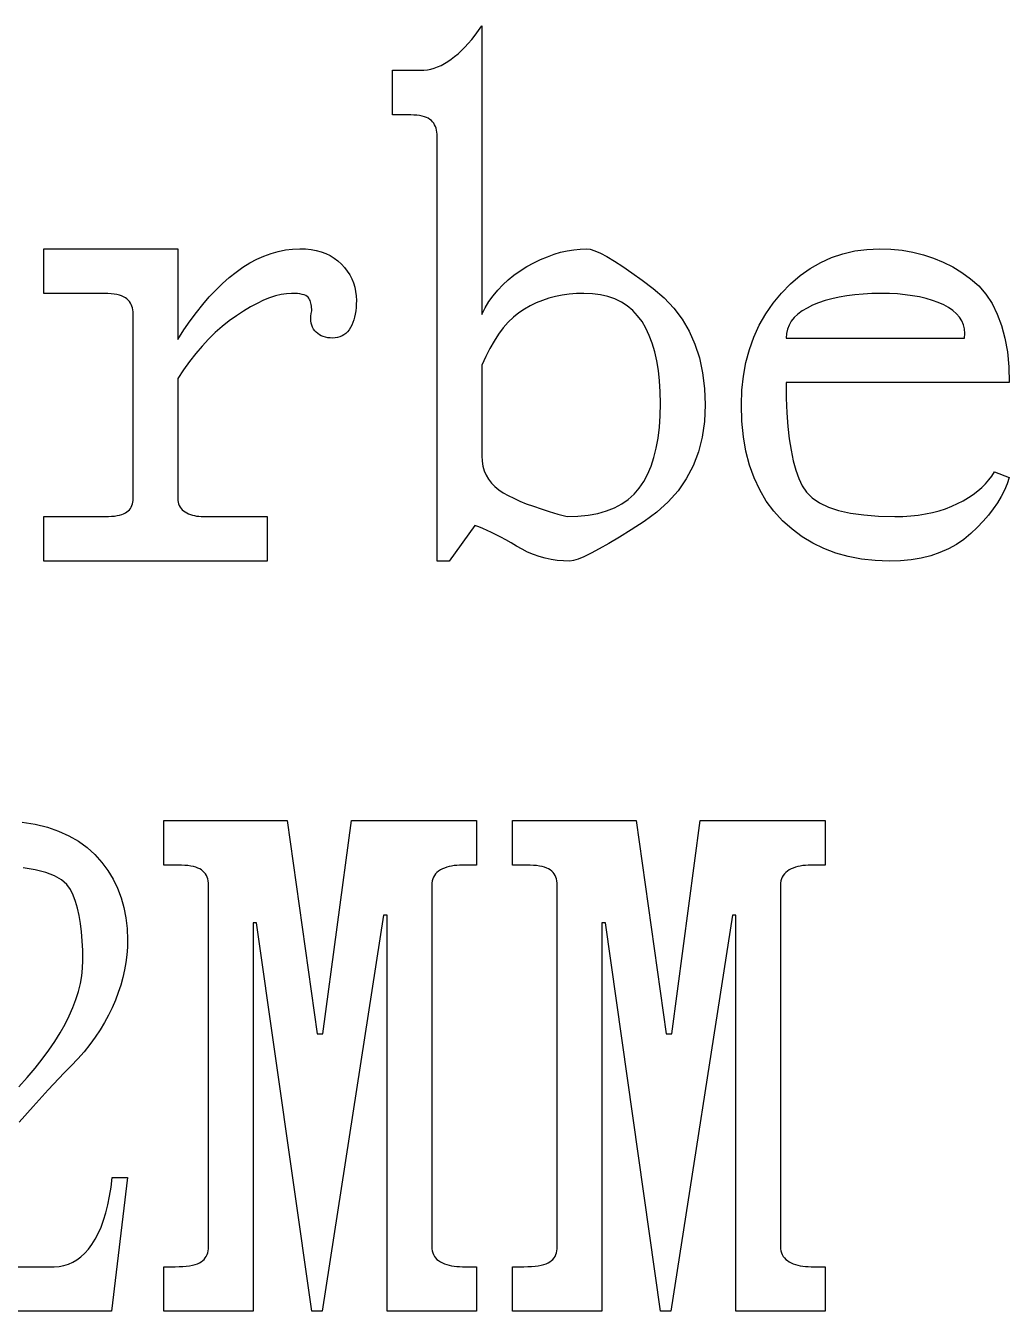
# Model space of a CAD drawing. Extents: x -210 to 210, y -160 to 160.
# Drawn here: x -133.46 to -126.58, y -134.67 to -125.67 of the extents above; entities that cross this region are included whole.
import ezdxf

# ---------------------------------------------------------------- set-up
doc = ezdxf.new("R2010")
doc.units = 0
doc.header["$MEASUREMENT"] = 0
doc.layers.get('0').update_dxf_attribs({"linetype": 'CONTINUOUS'})

msp = doc.modelspace()

# ---------------------------------------------------------------- linework, layer by layer
for points in [[(-130.266846, -127.68915), (-130.243643, -127.643555), (-130.243643, -127.643555), (-130.21752, -127.600059), (-130.21752, -127.600059), (-130.188447, -127.558682), (-130.188447, -127.558682), (-130.156396, -127.519385), (-130.156396, -127.519385), (-130.121396, -127.482236), (-130.121396, -127.482236), (-130.083486, -127.447188), (-130.083486, -127.447188), (-130.042539, -127.414258), (-130.042539, -127.414258), (-129.998711, -127.383398), (-129.998711, -127.383398), (-129.951895, -127.354697), (-129.951895, -127.354697), (-129.903809, -127.328545), (-129.903809, -127.328545), (-129.856182, -127.305488), (-129.856182, -127.305488), (-129.808975, -127.285508), (-129.808975, -127.285508), (-129.762139, -127.268594), (-129.762139, -127.268594), (-129.715752, -127.254785), (-129.715752, -127.254785), (-129.669805, -127.243994), (-129.669805, -127.243994), (-129.624229, -127.236318), (-129.624229, -127.236318), (-129.579102, -127.231699), (-129.579102, -127.231699), (-129.534424, -127.230186), (-129.534424, -127.230186), (-129.508418, -127.233613), (-129.508418, -127.233613), (-129.475947, -127.243906), (-129.475947, -127.243906), (-129.437012, -127.261104), (-129.437012, -127.261104), (-129.39166, -127.285156), (-129.39166, -127.285156), (-129.339844, -127.316055), (-129.339844, -127.316055), (-129.281621, -127.353857), (-129.281621, -127.353857), (-129.216895, -127.398525), (-129.216895, -127.398525), (-129.145723, -127.450098), (-129.145723, -127.450098), (-129.068105, -127.508506), (-129.068105, -127.508506), (-128.991748, -127.573516), (-128.991748, -127.573516), (-128.924385, -127.64499), (-128.924385, -127.64499), (-128.866016, -127.722803), (-128.866016, -127.722803), (-128.816621, -127.807002), (-128.816621, -127.807002), (-128.776182, -127.897607), (-128.776182, -127.897607), (-128.744756, -127.994609), (-128.744756, -127.994609), (-128.722275, -128.097998), (-128.722275, -128.097998), (-128.708838, -128.207754), (-128.708838, -128.207754), (-128.704355, -128.323916), (-128.704355, -128.323916), (-128.7096, -128.440078), (-128.7096, -128.440078), (-128.725439, -128.549844), (-128.725439, -128.549844), (-128.751846, -128.653242), (-128.751846, -128.653242), (-128.788721, -128.750234), (-128.788721, -128.750234), (-128.836182, -128.84082), (-128.836182, -128.84082), (-128.894229, -128.925059), (-128.894229, -128.925059), (-128.962803, -129.002881), (-128.962803, -129.002881), (-129.041943, -129.074307), (-129.041943, -129.074307), (-129.131602, -129.139346), (-129.131602, -129.139346), (-129.222412, -129.197764), (-129.222412, -129.197764), (-129.304912, -129.249307), (-129.304912, -129.249307), (-129.379287, -129.293975), (-129.379287, -129.293975), (-129.445313, -129.331787), (-129.445313, -129.331787), (-129.503057, -129.362705), (-129.503057, -129.362705), (-129.552607, -129.386738), (-129.552607, -129.386738), (-129.593867, -129.403916), (-129.593867, -129.403916), (-129.626855, -129.414248), (-129.626855, -129.414248), (-129.651602, -129.417656), (-129.651602, -129.417656), (-129.695742, -129.416387), (-129.695742, -129.416387), (-129.739258, -129.41249), (-129.739258, -129.41249), (-129.782109, -129.406006), (-129.782109, -129.406006), (-129.824238, -129.396943), (-129.824238, -129.396943), (-129.865732, -129.385264), (-129.865732, -129.385264), (-129.906621, -129.371016), (-129.906621, -129.371016), (-129.946787, -129.35415), (-129.946787, -129.35415), (-129.98626, -129.334717), (-129.98626, -129.334717), (-130.025146, -129.312695), (-130.025146, -129.312695), (-130.062998, -129.290176), (-130.062998, -129.290176), (-130.099414, -129.269287), (-130.099414, -129.269287), (-130.134463, -129.25001), (-130.134463, -129.25001), (-130.168105, -129.232402), (-130.168105, -129.232402), (-130.2004, -129.216387), (-130.2004, -129.216387), (-130.231318, -129.202012), (-130.231318, -129.202012), (-130.260791, -129.189248), (-130.260791, -129.189248), (-130.288945, -129.178135), (-130.288945, -129.178135), (-130.315674, -129.168643), (-130.315674, -129.168643), (-130.496338, -129.417656), (-130.496338, -129.417656), (-130.579355, -129.417656), (-130.579355, -129.417656), (-130.579355, -126.444053), (-130.579355, -126.444053), (-130.579844, -126.428184), (-130.579844, -126.428184), (-130.581396, -126.413193), (-130.581396, -126.413193), (-130.583984, -126.399014), (-130.583984, -126.399014), (-130.5875, -126.385693), (-130.5875, -126.385693), (-130.592178, -126.373203), (-130.592178, -126.373203), (-130.597783, -126.361582), (-130.597783, -126.361582), (-130.604443, -126.350771), (-130.604443, -126.350771), (-130.612109, -126.34082), (-130.612109, -126.34082), (-130.62085, -126.331748), (-130.62085, -126.331748), (-130.630811, -126.323525), (-130.630811, -126.323525), (-130.642295, -126.316299), (-130.642295, -126.316299), (-130.655273, -126.310039), (-130.655273, -126.310039), (-130.669805, -126.304717), (-130.669805, -126.304717), (-130.685791, -126.300391), (-130.685791, -126.300391), (-130.703311, -126.297012), (-130.703311, -126.297012), (-130.722314, -126.294609), (-130.722314, -126.294609), (-130.742861, -126.293154), (-130.742861, -126.293154), (-130.764883, -126.292676), (-130.764883, -126.292676), (-130.891846, -126.292676), (-130.891846, -126.292676), (-130.891846, -125.980186), (-130.891846, -125.980186), (-130.696523, -125.980186), (-130.696523, -125.980186), (-130.672666, -125.979199), (-130.672666, -125.979199), (-130.648809, -125.976309), (-130.648809, -125.976309), (-130.624902, -125.971494), (-130.624902, -125.971494), (-130.601045, -125.964746), (-130.601045, -125.964746), (-130.577148, -125.956045), (-130.577148, -125.956045), (-130.553271, -125.945449), (-130.553271, -125.945449), (-130.529404, -125.9329), (-130.529404, -125.9329), (-130.505547, -125.918447), (-130.505547, -125.918447), (-130.481689, -125.902061), (-130.481689, -125.902061), (-130.457822, -125.883711), (-130.457822, -125.883711), (-130.433975, -125.863477), (-130.433975, -125.863477), (-130.410059, -125.841289), (-130.410059, -125.841289), (-130.386201, -125.817178), (-130.386201, -125.817178), (-130.362305, -125.791113), (-130.362305, -125.791113), (-130.338447, -125.763164), (-130.338447, -125.763164), (-130.31457, -125.733252), (-130.31457, -125.733252), (-130.290713, -125.701416), (-130.290713, -125.701416), (-130.266846, -125.667676), (-130.266846, -125.667676), (-130.266846, -127.68915)], [(-132.39585, -127.864941), (-132.353213, -127.79835), (-132.353213, -127.79835), (-132.309883, -127.735313), (-132.309883, -127.735313), (-132.265898, -127.675859), (-132.265898, -127.675859), (-132.22125, -127.619941), (-132.22125, -127.619941), (-132.175986, -127.567607), (-132.175986, -127.567607), (-132.13, -127.518799), (-132.13, -127.518799), (-132.083389, -127.473545), (-132.083389, -127.473545), (-132.036074, -127.431885), (-132.036074, -127.431885), (-131.988135, -127.39375), (-131.988135, -127.39375), (-131.939697, -127.359404), (-131.939697, -127.359404), (-131.890918, -127.329131), (-131.890918, -127.329131), (-131.841895, -127.302881), (-131.841895, -127.302881), (-131.792578, -127.280654), (-131.792578, -127.280654), (-131.74292, -127.26249), (-131.74292, -127.26249), (-131.692988, -127.24835), (-131.692988, -127.24835), (-131.642764, -127.238262), (-131.642764, -127.238262), (-131.592188, -127.232197), (-131.592188, -127.232197), (-131.541357, -127.230186), (-131.541357, -127.230186), (-131.501094, -127.231494), (-131.501094, -127.231494), (-131.462891, -127.235488), (-131.462891, -127.235488), (-131.426602, -127.2421), (-131.426602, -127.2421), (-131.392314, -127.251387), (-131.392314, -127.251387), (-131.360059, -127.26332), (-131.360059, -127.26332), (-131.329775, -127.27793), (-131.329775, -127.27793), (-131.301445, -127.295146), (-131.301445, -127.295146), (-131.275146, -127.315049), (-131.275146, -127.315049), (-131.250811, -127.337607), (-131.250811, -127.337607), (-131.228779, -127.361953), (-131.228779, -127.361953), (-131.209355, -127.387256), (-131.209355, -127.387256), (-131.19251, -127.413555), (-131.19251, -127.413555), (-131.178213, -127.440791), (-131.178213, -127.440791), (-131.166563, -127.469004), (-131.166563, -127.469004), (-131.1575, -127.498193), (-131.1575, -127.498193), (-131.151025, -127.52832), (-131.151025, -127.52832), (-131.147148, -127.559434), (-131.147148, -127.559434), (-131.14585, -127.591504), (-131.14585, -127.591504), (-131.146387, -127.616982), (-131.146387, -127.616982), (-131.147891, -127.641396), (-131.147891, -127.641396), (-131.150459, -127.664746), (-131.150459, -127.664746), (-131.154043, -127.686992), (-131.154043, -127.686992), (-131.158623, -127.708135), (-131.158623, -127.708135), (-131.164316, -127.728223), (-131.164316, -127.728223), (-131.170947, -127.747197), (-131.170947, -127.747197), (-131.178643, -127.765107), (-131.178643, -127.765107), (-131.187363, -127.781943), (-131.187363, -127.781943), (-131.19708, -127.797305), (-131.19708, -127.797305), (-131.207822, -127.810869), (-131.207822, -127.810869), (-131.219609, -127.822607), (-131.219609, -127.822607), (-131.232422, -127.832578), (-131.232422, -127.832578), (-131.246279, -127.840713), (-131.246279, -127.840713), (-131.261113, -127.847012), (-131.261113, -127.847012), (-131.276992, -127.851543), (-131.276992, -127.851543), (-131.293926, -127.854258), (-131.293926, -127.854258), (-131.311865, -127.855186), (-131.311865, -127.855186), (-131.329775, -127.854541), (-131.329775, -127.854541), (-131.346689, -127.852637), (-131.346689, -127.852637), (-131.362588, -127.849473), (-131.362588, -127.849473), (-131.377441, -127.845029), (-131.377441, -127.845029), (-131.391299, -127.839355), (-131.391299, -127.839355), (-131.404092, -127.832383), (-131.404092, -127.832383), (-131.415869, -127.824141), (-131.415869, -127.824141), (-131.42665, -127.814678), (-131.42665, -127.814678), (-131.436377, -127.803906), (-131.436377, -127.803906), (-131.444824, -127.792041), (-131.444824, -127.792041), (-131.451787, -127.779307), (-131.451787, -127.779307), (-131.457285, -127.765645), (-131.457285, -127.765645), (-131.461191, -127.751094), (-131.461191, -127.751094), (-131.463613, -127.735645), (-131.463613, -127.735645), (-131.4646, -127.719258), (-131.4646, -127.719258), (-131.463994, -127.702002), (-131.463994, -127.702002), (-131.461904, -127.683818), (-131.461904, -127.683818), (-131.458359, -127.664746), (-131.458359, -127.664746), (-131.458594, -127.653047), (-131.458594, -127.653047), (-131.459277, -127.641846), (-131.459277, -127.641846), (-131.460498, -127.631094), (-131.460498, -127.631094), (-131.462217, -127.620859), (-131.462217, -127.620859), (-131.464365, -127.611104), (-131.464365, -127.611104), (-131.467041, -127.601807), (-131.467041, -127.601807), (-131.470146, -127.593008), (-131.470146, -127.593008), (-131.47375, -127.584697), (-131.47375, -127.584697), (-131.477881, -127.576855), (-131.477881, -127.576855), (-131.483223, -127.569678), (-131.483223, -127.569678), (-131.490645, -127.563359), (-131.490645, -127.563359), (-131.500127, -127.557861), (-131.500127, -127.557861), (-131.511611, -127.553223), (-131.511611, -127.553223), (-131.525205, -127.549424), (-131.525205, -127.549424), (-131.540801, -127.546475), (-131.540801, -127.546475), (-131.558477, -127.544355), (-131.558477, -127.544355), (-131.578193, -127.543096), (-131.578193, -127.543096), (-131.599951, -127.542676), (-131.599951, -127.542676), (-131.635566, -127.544609), (-131.635566, -127.544609), (-131.672998, -127.550391), (-131.672998, -127.550391), (-131.712246, -127.560039), (-131.712246, -127.560039), (-131.753291, -127.573516), (-131.753291, -127.573516), (-131.796133, -127.590898), (-131.796133, -127.590898), (-131.840811, -127.612109), (-131.840811, -127.612109), (-131.887314, -127.637197), (-131.887314, -127.637197), (-131.935615, -127.666113), (-131.935615, -127.666113), (-131.985693, -127.698916), (-131.985693, -127.698916), (-132.036074, -127.735225), (-132.036074, -127.735225), (-132.085264, -127.774629), (-132.085264, -127.774629), (-132.133242, -127.817188), (-132.133242, -127.817188), (-132.18002, -127.862881), (-132.18002, -127.862881), (-132.225605, -127.911719), (-132.225605, -127.911719), (-132.26998, -127.963682), (-132.26998, -127.963682), (-132.313145, -128.01877), (-132.313145, -128.01877), (-132.355098, -128.077012), (-132.355098, -128.077012), (-132.39585, -128.138359), (-132.39585, -128.138359), (-132.39585, -128.978203), (-132.39585, -128.978203), (-132.395195, -128.991943), (-132.395195, -128.991943), (-132.39332, -129.004883), (-132.39332, -129.004883), (-132.390137, -129.017012), (-132.390137, -129.017012), (-132.385713, -129.028369), (-132.385713, -129.028369), (-132.37999, -129.038945), (-132.37999, -129.038945), (-132.373047, -129.04875), (-132.373047, -129.04875), (-132.364805, -129.057754), (-132.364805, -129.057754), (-132.355352, -129.066006), (-132.355352, -129.066006), (-132.34457, -129.073428), (-132.34457, -129.073428), (-132.332813, -129.080088), (-132.332813, -129.080088), (-132.320449, -129.085947), (-132.320449, -129.085947), (-132.307393, -129.091055), (-132.307393, -129.091055), (-132.293701, -129.095361), (-132.293701, -129.095361), (-132.279307, -129.098906), (-132.279307, -129.098906), (-132.264287, -129.101631), (-132.264287, -129.101631), (-132.248564, -129.103613), (-132.248564, -129.103613), (-132.232207, -129.104775), (-132.232207, -129.104775), (-132.215186, -129.105166), (-132.215186, -129.105166), (-131.77085, -129.105166), (-131.77085, -129.105166), (-131.77085, -129.417656), (-131.77085, -129.417656), (-133.333359, -129.417656), (-133.333359, -129.417656), (-133.333359, -129.105166), (-133.333359, -129.105166), (-132.903652, -129.105166), (-132.903652, -129.105166), (-132.880557, -129.104775), (-132.880557, -129.104775), (-132.859023, -129.103613), (-132.859023, -129.103613), (-132.839111, -129.101631), (-132.839111, -129.101631), (-132.820693, -129.098906), (-132.820693, -129.098906), (-132.803887, -129.095361), (-132.803887, -129.095361), (-132.788613, -129.091055), (-132.788613, -129.091055), (-132.77498, -129.085947), (-132.77498, -129.085947), (-132.762803, -129.080088), (-132.762803, -129.080088), (-132.752295, -129.073428), (-132.752295, -129.073428), (-132.743047, -129.066006), (-132.743047, -129.066006), (-132.734922, -129.057754), (-132.734922, -129.057754), (-132.727881, -129.04875), (-132.727881, -129.04875), (-132.721914, -129.038945), (-132.721914, -129.038945), (-132.717041, -129.028369), (-132.717041, -129.028369), (-132.713242, -129.017012), (-132.713242, -129.017012), (-132.710498, -129.004883), (-132.710498, -129.004883), (-132.708877, -128.991943), (-132.708877, -128.991943), (-132.708359, -128.978203), (-132.708359, -128.978203), (-132.708359, -127.684277), (-132.708359, -127.684277), (-132.708877, -127.670479), (-132.708877, -127.670479), (-132.710498, -127.657266), (-132.710498, -127.657266), (-132.713242, -127.644678), (-132.713242, -127.644678), (-132.717041, -127.632676), (-132.717041, -127.632676), (-132.721914, -127.621279), (-132.721914, -127.621279), (-132.727881, -127.610488), (-132.727881, -127.610488), (-132.734922, -127.600293), (-132.734922, -127.600293), (-132.743047, -127.590713), (-132.743047, -127.590713), (-132.752295, -127.581748), (-132.752295, -127.581748), (-132.762881, -127.573516), (-132.762881, -127.573516), (-132.775205, -127.566289), (-132.775205, -127.566289), (-132.789199, -127.560039), (-132.789199, -127.560039), (-132.804883, -127.554717), (-132.804883, -127.554717), (-132.822197, -127.550391), (-132.822197, -127.550391), (-132.84124, -127.547012), (-132.84124, -127.547012), (-132.862002, -127.544609), (-132.862002, -127.544609), (-132.884414, -127.543154), (-132.884414, -127.543154), (-132.908555, -127.542676), (-132.908555, -127.542676), (-133.333359, -127.542676), (-133.333359, -127.542676), (-133.333359, -127.230186), (-133.333359, -127.230186), (-133.152695, -127.230186), (-133.152695, -127.230186), (-133.117305, -127.230186), (-133.117305, -127.230186), (-133.080557, -127.230186), (-133.080557, -127.230186), (-133.04251, -127.230186), (-133.04251, -127.230186), (-133.003174, -127.230186), (-133.003174, -127.230186), (-132.96249, -127.230186), (-132.96249, -127.230186), (-132.920479, -127.230186), (-132.920479, -127.230186), (-132.877139, -127.230186), (-132.877139, -127.230186), (-132.83248, -127.230186), (-132.83248, -127.230186), (-132.786484, -127.230186), (-132.786484, -127.230186), (-132.741016, -127.230186), (-132.741016, -127.230186), (-132.697988, -127.230186), (-132.697988, -127.230186), (-132.657354, -127.230186), (-132.657354, -127.230186), (-132.619141, -127.230186), (-132.619141, -127.230186), (-132.583301, -127.230186), (-132.583301, -127.230186), (-132.549922, -127.230186), (-132.549922, -127.230186), (-132.518916, -127.230186), (-132.518916, -127.230186), (-132.490352, -127.230186), (-132.490352, -127.230186), (-132.464199, -127.230186), (-132.464199, -127.230186), (-132.39585, -127.230186), (-132.39585, -127.230186), (-132.39585, -127.864941)], [(-128.137813, -128.167656), (-128.136455, -128.276904), (-128.136455, -128.276904), (-128.132295, -128.378896), (-128.132295, -128.378896), (-128.125381, -128.473652), (-128.125381, -128.473652), (-128.115654, -128.561182), (-128.115654, -128.561182), (-128.103184, -128.641484), (-128.103184, -128.641484), (-128.087891, -128.714551), (-128.087891, -128.714551), (-128.069893, -128.780391), (-128.069893, -128.780391), (-128.049102, -128.838984), (-128.049102, -128.838984), (-128.025518, -128.890322), (-128.025518, -128.890322), (-127.995322, -128.93543), (-127.995322, -128.93543), (-127.954648, -128.975195), (-127.954648, -128.975195), (-127.903447, -129.009697), (-127.903447, -129.009697), (-127.841797, -129.038857), (-127.841797, -129.038857), (-127.769648, -129.062744), (-127.769648, -129.062744), (-127.686992, -129.081289), (-127.686992, -129.081289), (-127.593857, -129.094561), (-127.593857, -129.094561), (-127.490234, -129.10251), (-127.490234, -129.10251), (-127.376094, -129.105166), (-127.376094, -129.105166), (-127.31957, -129.104053), (-127.31957, -129.104053), (-127.264951, -129.100693), (-127.264951, -129.100693), (-127.212285, -129.095137), (-127.212285, -129.095137), (-127.161504, -129.087314), (-127.161504, -129.087314), (-127.112686, -129.077285), (-127.112686, -129.077285), (-127.065791, -129.06501), (-127.065791, -129.06501), (-127.020811, -129.050527), (-127.020811, -129.050527), (-126.977783, -129.033809), (-126.977783, -129.033809), (-126.936641, -129.014834), (-126.936641, -129.014834), (-126.897764, -128.994258), (-126.897764, -128.994258), (-126.861455, -128.972646), (-126.861455, -128.972646), (-126.827617, -128.95002), (-126.827617, -128.95002), (-126.796318, -128.926348), (-126.796318, -128.926348), (-126.767578, -128.90165), (-126.767578, -128.90165), (-126.741318, -128.875957), (-126.741318, -128.875957), (-126.717656, -128.849219), (-126.717656, -128.849219), (-126.696494, -128.821475), (-126.696494, -128.821475), (-126.677852, -128.792656), (-126.677852, -128.792656), (-126.575303, -128.831719), (-126.575303, -128.831719), (-126.590225, -128.876123), (-126.590225, -128.876123), (-126.608867, -128.920342), (-126.608867, -128.920342), (-126.63124, -128.964375), (-126.63124, -128.964375), (-126.657324, -129.008232), (-126.657324, -129.008232), (-126.687158, -129.051895), (-126.687158, -129.051895), (-126.720723, -129.09541), (-126.720723, -129.09541), (-126.758057, -129.138721), (-126.758057, -129.138721), (-126.799111, -129.181865), (-126.799111, -129.181865), (-126.843857, -129.224805), (-126.843857, -129.224805), (-126.892422, -129.265283), (-126.892422, -129.265283), (-126.944678, -129.300996), (-126.944678, -129.300996), (-127.000674, -129.331943), (-127.000674, -129.331943), (-127.06041, -129.358145), (-127.06041, -129.358145), (-127.123906, -129.37959), (-127.123906, -129.37959), (-127.191094, -129.39624), (-127.191094, -129.39624), (-127.262061, -129.408135), (-127.262061, -129.408135), (-127.336758, -129.415273), (-127.336758, -129.415273), (-127.415146, -129.417656), (-127.415146, -129.417656), (-127.515078, -129.414189), (-127.515078, -129.414189), (-127.610713, -129.403691), (-127.610713, -129.403691), (-127.702178, -129.386221), (-127.702178, -129.386221), (-127.789395, -129.361719), (-127.789395, -129.361719), (-127.872412, -129.330264), (-127.872412, -129.330264), (-127.951191, -129.291807), (-127.951191, -129.291807), (-128.025752, -129.246357), (-128.025752, -129.246357), (-128.096133, -129.193906), (-128.096133, -129.193906), (-128.162217, -129.134463), (-128.162217, -129.134463), (-128.222715, -129.068506), (-128.222715, -129.068506), (-128.276064, -128.996563), (-128.276064, -128.996563), (-128.322275, -128.918516), (-128.322275, -128.918516), (-128.361416, -128.834482), (-128.361416, -128.834482), (-128.393438, -128.744453), (-128.393438, -128.744453), (-128.418359, -128.648359), (-128.418359, -128.648359), (-128.436104, -128.54624), (-128.436104, -128.54624), (-128.446777, -128.438096), (-128.446777, -128.438096), (-128.450303, -128.323916), (-128.450303, -128.323916), (-128.446875, -128.220703), (-128.446875, -128.220703), (-128.436475, -128.121494), (-128.436475, -128.121494), (-128.41915, -128.026348), (-128.41915, -128.026348), (-128.394902, -127.935244), (-128.394902, -127.935244), (-128.363682, -127.848135), (-128.363682, -127.848135), (-128.325566, -127.765107), (-128.325566, -127.765107), (-128.280488, -127.686113), (-128.280488, -127.686113), (-128.228516, -127.611143), (-128.228516, -127.611143), (-128.169551, -127.540244), (-128.169551, -127.540244), (-128.105654, -127.475156), (-128.105654, -127.475156), (-128.038643, -127.417744), (-128.038643, -127.417744), (-127.968564, -127.367969), (-127.968564, -127.367969), (-127.8954, -127.325859), (-127.8954, -127.325859), (-127.819199, -127.291416), (-127.819199, -127.291416), (-127.739863, -127.264619), (-127.739863, -127.264619), (-127.6575, -127.245488), (-127.6575, -127.245488), (-127.572041, -127.233994), (-127.572041, -127.233994), (-127.483516, -127.230186), (-127.483516, -127.230186), (-127.40332, -127.232764), (-127.40332, -127.232764), (-127.325479, -127.240537), (-127.325479, -127.240537), (-127.24999, -127.253506), (-127.24999, -127.253506), (-127.176807, -127.271641), (-127.176807, -127.271641), (-127.106016, -127.29499), (-127.106016, -127.29499), (-127.037588, -127.323496), (-127.037588, -127.323496), (-126.971484, -127.357188), (-126.971484, -127.357188), (-126.907725, -127.396074), (-126.907725, -127.396074), (-126.846309, -127.440137), (-126.846309, -127.440137), (-126.789453, -127.490596), (-126.789453, -127.490596), (-126.739268, -127.548633), (-126.739268, -127.548633), (-126.695781, -127.614277), (-126.695781, -127.614277), (-126.658975, -127.68751), (-126.658975, -127.68751), (-126.628887, -127.76835), (-126.628887, -127.76835), (-126.605449, -127.856807), (-126.605449, -127.856807), (-126.588721, -127.952813), (-126.588721, -127.952813), (-126.578672, -128.056455), (-126.578672, -128.056455), (-126.575303, -128.167656), (-126.575303, -128.167656), (-128.137813, -128.167656)], [(-130.266846, -128.680361), (-130.26501, -128.717305), (-130.26501, -128.717305), (-130.259482, -128.752217), (-130.259482, -128.752217), (-130.250303, -128.785078), (-130.250303, -128.785078), (-130.237412, -128.815908), (-130.237412, -128.815908), (-130.220889, -128.844619), (-130.220889, -128.844619), (-130.200654, -128.871338), (-130.200654, -128.871338), (-130.176748, -128.895996), (-130.176748, -128.895996), (-130.149189, -128.918604), (-130.149189, -128.918604), (-130.11792, -128.93915), (-130.11792, -128.93915), (-130.082998, -128.958584), (-130.082998, -128.958584), (-130.044385, -128.977744), (-130.044385, -128.977744), (-130.00208, -128.99666), (-130.00208, -128.99666), (-129.956113, -129.015352), (-129.956113, -129.015352), (-129.906494, -129.033809), (-129.906494, -129.033809), (-129.853145, -129.052002), (-129.853145, -129.052002), (-129.796143, -129.069951), (-129.796143, -129.069951), (-129.735488, -129.087705), (-129.735488, -129.087705), (-129.671143, -129.105166), (-129.671143, -129.105166), (-129.594492, -129.102725), (-129.594492, -129.102725), (-129.522949, -129.09541), (-129.522949, -129.09541), (-129.456553, -129.083203), (-129.456553, -129.083203), (-129.395264, -129.066094), (-129.395264, -129.066094), (-129.339111, -129.044141), (-129.339111, -129.044141), (-129.288096, -129.017275), (-129.288096, -129.017275), (-129.242197, -128.985537), (-129.242197, -128.985537), (-129.201416, -128.948916), (-129.201416, -128.948916), (-129.165781, -128.907412), (-129.165781, -128.907412), (-129.134521, -128.861025), (-129.134521, -128.861025), (-129.106943, -128.809766), (-129.106943, -128.809766), (-129.083008, -128.753604), (-129.083008, -128.753604), (-129.062803, -128.692578), (-129.062803, -128.692578), (-129.04626, -128.626641), (-129.04626, -128.626641), (-129.033389, -128.55585), (-129.033389, -128.55585), (-129.02418, -128.480166), (-129.02418, -128.480166), (-129.018682, -128.3996), (-129.018682, -128.3996), (-129.016846, -128.31415), (-129.016846, -128.31415), (-129.018438, -128.232803), (-129.018438, -128.232803), (-129.023223, -128.155859), (-129.023223, -128.155859), (-129.03124, -128.083301), (-129.03124, -128.083301), (-129.042412, -128.015146), (-129.042412, -128.015146), (-129.056768, -127.951396), (-129.056768, -127.951396), (-129.074336, -127.89208), (-129.074336, -127.89208), (-129.095107, -127.837109), (-129.095107, -127.837109), (-129.119082, -127.786572), (-129.119082, -127.786572), (-129.14623, -127.74041), (-129.14623, -127.74041), (-129.176807, -127.698916), (-129.176807, -127.698916), (-129.211084, -127.662305), (-129.211084, -127.662305), (-129.249023, -127.630566), (-129.249023, -127.630566), (-129.290645, -127.603711), (-129.290645, -127.603711), (-129.335957, -127.581748), (-129.335957, -127.581748), (-129.384951, -127.564658), (-129.384951, -127.564658), (-129.437607, -127.552432), (-129.437607, -127.552432), (-129.493955, -127.545107), (-129.493955, -127.545107), (-129.553945, -127.542676), (-129.553945, -127.542676), (-129.605352, -127.544014), (-129.605352, -127.544014), (-129.655469, -127.548096), (-129.655469, -127.548096), (-129.704219, -127.554893), (-129.704219, -127.554893), (-129.75168, -127.564385), (-129.75168, -127.564385), (-129.797803, -127.576572), (-129.797803, -127.576572), (-129.842598, -127.591504), (-129.842598, -127.591504), (-129.886045, -127.609131), (-129.886045, -127.609131), (-129.928154, -127.629492), (-129.928154, -127.629492), (-129.968984, -127.652539), (-129.968984, -127.652539), (-130.008359, -127.679092), (-130.008359, -127.679092), (-130.046143, -127.709922), (-130.046143, -127.709922), (-130.082402, -127.745049), (-130.082402, -127.745049), (-130.117041, -127.784443), (-130.117041, -127.784443), (-130.150156, -127.828105), (-130.150156, -127.828105), (-130.181641, -127.876055), (-130.181641, -127.876055), (-130.211611, -127.928301), (-130.211611, -127.928301), (-130.23999, -127.984805), (-130.23999, -127.984805), (-130.266846, -128.045605), (-130.266846, -128.045605), (-130.266846, -128.680361)], [(-126.887813, -127.855186), (-126.885801, -127.822412), (-126.885801, -127.822412), (-126.888301, -127.791406), (-126.888301, -127.791406), (-126.895439, -127.762119), (-126.895439, -127.762119), (-126.907129, -127.734619), (-126.907129, -127.734619), (-126.923398, -127.708838), (-126.923398, -127.708838), (-126.944277, -127.684814), (-126.944277, -127.684814), (-126.969697, -127.662539), (-126.969697, -127.662539), (-126.999717, -127.642002), (-126.999717, -127.642002), (-127.034307, -127.623242), (-127.034307, -127.623242), (-127.072539, -127.606348), (-127.072539, -127.606348), (-127.113398, -127.591396), (-127.113398, -127.591396), (-127.156914, -127.578486), (-127.156914, -127.578486), (-127.203125, -127.56752), (-127.203125, -127.56752), (-127.251953, -127.558594), (-127.251953, -127.558594), (-127.303408, -127.551611), (-127.303408, -127.551611), (-127.357539, -127.546641), (-127.357539, -127.546641), (-127.414346, -127.543672), (-127.414346, -127.543672), (-127.47376, -127.542676), (-127.47376, -127.542676), (-127.537529, -127.543691), (-127.537529, -127.543691), (-127.598691, -127.546758), (-127.598691, -127.546758), (-127.657178, -127.551885), (-127.657178, -127.551885), (-127.712949, -127.559082), (-127.712949, -127.559082), (-127.766143, -127.568271), (-127.766143, -127.568271), (-127.81665, -127.57958), (-127.81665, -127.57958), (-127.864492, -127.592891), (-127.864492, -127.592891), (-127.909717, -127.608252), (-127.909717, -127.608252), (-127.952266, -127.625693), (-127.952266, -127.625693), (-127.991211, -127.644912), (-127.991211, -127.644912), (-128.025576, -127.665713), (-128.025576, -127.665713), (-128.055361, -127.688076), (-128.055361, -127.688076), (-128.080566, -127.712012), (-128.080566, -127.712012), (-128.101182, -127.73751), (-128.101182, -127.73751), (-128.117207, -127.76458), (-128.117207, -127.76458), (-128.128662, -127.793193), (-128.128662, -127.793193), (-128.135547, -127.823398), (-128.135547, -127.823398), (-128.137813, -127.855186), (-128.137813, -127.855186), (-126.887813, -127.855186)], [(-133.484512, -131.245986), (-133.393555, -131.260752), (-133.393555, -131.260752), (-133.30874, -131.281436), (-133.30874, -131.281436), (-133.230107, -131.308008), (-133.230107, -131.308008), (-133.157568, -131.340508), (-133.157568, -131.340508), (-133.091201, -131.378906), (-133.091201, -131.378906), (-133.030977, -131.423223), (-133.030977, -131.423223), (-132.976904, -131.473438), (-132.976904, -131.473438), (-132.92874, -131.528047), (-132.92874, -131.528047), (-132.88625, -131.585557), (-132.88625, -131.585557), (-132.849395, -131.645977), (-132.849395, -131.645977), (-132.818252, -131.709248), (-132.818252, -131.709248), (-132.792725, -131.775439), (-132.792725, -131.775439), (-132.772891, -131.844521), (-132.772891, -131.844521), (-132.75874, -131.916494), (-132.75874, -131.916494), (-132.750244, -131.991357), (-132.750244, -131.991357), (-132.747393, -132.069141), (-132.747393, -132.069141), (-132.748721, -132.122266), (-132.748721, -132.122266), (-132.752715, -132.175352), (-132.752715, -132.175352), (-132.759346, -132.228379), (-132.759346, -132.228379), (-132.768613, -132.281318), (-132.768613, -132.281318), (-132.780586, -132.334248), (-132.780586, -132.334248), (-132.795186, -132.387061), (-132.795186, -132.387061), (-132.812383, -132.439824), (-132.812383, -132.439824), (-132.832275, -132.492559), (-132.832275, -132.492559), (-132.854814, -132.545215), (-132.854814, -132.545215), (-132.880195, -132.597637), (-132.880195, -132.597637), (-132.908594, -132.649619), (-132.908594, -132.649619), (-132.93999, -132.701191), (-132.93999, -132.701191), (-132.974414, -132.752314), (-132.974414, -132.752314), (-133.011846, -132.803086), (-133.011846, -132.803086), (-133.052305, -132.853369), (-133.052305, -132.853369), (-133.095752, -132.903262), (-133.095752, -132.903262), (-133.142236, -132.952725), (-133.142236, -132.952725), (-133.191748, -133.001748), (-133.191748, -133.001748), (-133.302734, -133.121807), (-133.302734, -133.121807), (-133.40791, -133.236719), (-133.40791, -133.236719), (-133.507227, -133.346514)], [(-130.618389, -134.217578), (-130.617646, -134.233389), (-130.617646, -134.233389), (-130.615381, -134.248193), (-130.615381, -134.248193), (-130.611641, -134.262051), (-130.611641, -134.262051), (-130.606357, -134.274971), (-130.606357, -134.274971), (-130.599541, -134.286895), (-130.599541, -134.286895), (-130.591289, -134.297861), (-130.591289, -134.297861), (-130.581484, -134.307881), (-130.581484, -134.307881), (-130.570205, -134.316904), (-130.570205, -134.316904), (-130.557373, -134.325), (-130.557373, -134.325), (-130.543398, -134.332178), (-130.543398, -134.332178), (-130.528691, -134.338496), (-130.528691, -134.338496), (-130.513164, -134.343994), (-130.513164, -134.343994), (-130.496816, -134.348613), (-130.496816, -134.348613), (-130.479736, -134.352412), (-130.479736, -134.352412), (-130.461885, -134.355381), (-130.461885, -134.355381), (-130.443242, -134.3575), (-130.443242, -134.3575), (-130.42375, -134.35875), (-130.42375, -134.35875), (-130.403564, -134.359199), (-130.403564, -134.359199), (-130.305898, -134.359199), (-130.305898, -134.359199), (-130.305898, -134.671689), (-130.305898, -134.671689), (-130.930898, -134.671689), (-130.930898, -134.671689), (-130.930898, -134.359199), (-130.930898, -134.359199), (-130.930898, -134.358721), (-130.930898, -134.358721), (-130.930898, -134.357363), (-130.930898, -134.357363), (-130.930898, -134.355098), (-130.930898, -134.355098), (-130.930898, -134.351943), (-130.930898, -134.351943), (-130.930898, -134.347891), (-130.930898, -134.347891), (-130.930898, -134.342891), (-130.930898, -134.342891), (-130.930898, -134.337012), (-130.930898, -134.337012), (-130.930898, -134.330215), (-130.930898, -134.330215), (-130.930898, -134.322559), (-130.930898, -134.322559), (-130.930898, -134.314014), (-130.930898, -134.314014), (-130.930898, -134.304707), (-130.930898, -134.304707), (-130.930898, -134.294609), (-130.930898, -134.294609), (-130.930898, -134.283721), (-130.930898, -134.283721), (-130.930898, -134.272051), (-130.930898, -134.272051), (-130.930898, -134.259629), (-130.930898, -134.259629), (-130.930898, -134.246396), (-130.930898, -134.246396), (-130.930898, -134.232383), (-130.930898, -134.232383), (-130.930898, -134.217578), (-130.930898, -134.217578), (-130.930898, -131.898252), (-130.930898, -131.898252), (-130.955322, -131.898252), (-130.955322, -131.898252), (-131.38501, -134.671689), (-131.38501, -134.671689), (-131.458252, -134.671689), (-131.458252, -134.671689), (-131.844004, -131.951943), (-131.844004, -131.951943), (-131.868408, -131.951943), (-131.868408, -131.951943), (-131.868408, -134.217578), (-131.868408, -134.217578), (-131.868408, -134.232383), (-131.868408, -134.232383), (-131.868408, -134.246396), (-131.868408, -134.246396), (-131.868408, -134.259629), (-131.868408, -134.259629), (-131.868408, -134.272051), (-131.868408, -134.272051), (-131.868408, -134.283721), (-131.868408, -134.283721), (-131.868408, -134.294609), (-131.868408, -134.294609), (-131.868408, -134.304707), (-131.868408, -134.304707), (-131.868408, -134.314014), (-131.868408, -134.314014), (-131.868408, -134.322559), (-131.868408, -134.322559), (-131.868408, -134.330215), (-131.868408, -134.330215), (-131.868408, -134.337012), (-131.868408, -134.337012), (-131.868408, -134.342891), (-131.868408, -134.342891), (-131.868408, -134.347891), (-131.868408, -134.347891), (-131.868408, -134.351943), (-131.868408, -134.351943), (-131.868408, -134.355098), (-131.868408, -134.355098), (-131.868408, -134.357363), (-131.868408, -134.357363), (-131.868408, -134.358721), (-131.868408, -134.358721), (-131.868408, -134.359199), (-131.868408, -134.359199), (-131.868408, -134.671689), (-131.868408, -134.671689), (-132.493408, -134.671689), (-132.493408, -134.671689), (-132.493408, -134.359199), (-132.493408, -134.359199), (-132.415283, -134.359199), (-132.415283, -134.359199), (-132.386982, -134.35875), (-132.386982, -134.35875), (-132.360654, -134.3575), (-132.360654, -134.3575), (-132.336318, -134.355381), (-132.336318, -134.355381), (-132.314023, -134.352412), (-132.314023, -134.352412), (-132.293643, -134.348613), (-132.293643, -134.348613), (-132.275303, -134.343994), (-132.275303, -134.343994), (-132.258936, -134.338496), (-132.258936, -134.338496), (-132.244561, -134.332178), (-132.244561, -134.332178), (-132.232178, -134.325), (-132.232178, -134.325), (-132.221445, -134.316904), (-132.221445, -134.316904), (-132.211895, -134.307881), (-132.211895, -134.307881), (-132.203682, -134.297861), (-132.203682, -134.297861), (-132.196729, -134.286895), (-132.196729, -134.286895), (-132.191016, -134.274971), (-132.191016, -134.274971), (-132.186572, -134.262051), (-132.186572, -134.262051), (-132.183447, -134.248193), (-132.183447, -134.248193), (-132.181523, -134.233389), (-132.181523, -134.233389), (-132.180898, -134.217578), (-132.180898, -134.217578), (-132.180898, -131.688281), (-132.180898, -131.688281), (-132.181523, -131.67249), (-132.181523, -131.67249), (-132.183311, -131.657646), (-132.183311, -131.657646), (-132.186357, -131.643789), (-132.186357, -131.643789), (-132.190557, -131.630879), (-132.190557, -131.630879), (-132.195996, -131.618945), (-132.195996, -131.618945), (-132.202627, -131.607979), (-132.202627, -131.607979), (-132.210449, -131.597979), (-132.210449, -131.597979), (-132.219492, -131.588926), (-132.219492, -131.588926), (-132.229746, -131.580859), (-132.229746, -131.580859), (-132.241416, -131.573682), (-132.241416, -131.573682), (-132.254824, -131.567363), (-132.254824, -131.567363), (-132.269902, -131.561865), (-132.269902, -131.561865), (-132.286621, -131.557227), (-132.286621, -131.557227), (-132.305088, -131.553428), (-132.305088, -131.553428), (-132.325215, -131.550488), (-132.325215, -131.550488), (-132.347051, -131.548359), (-132.347051, -131.548359), (-132.370547, -131.54709), (-132.370547, -131.54709), (-132.395742, -131.546689), (-132.395742, -131.546689), (-132.493408, -131.546689), (-132.493408, -131.546689), (-132.493408, -131.23418), (-132.493408, -131.23418), (-131.62915, -131.23418), (-131.62915, -131.23418), (-131.419199, -132.728311), (-131.419199, -132.728311), (-131.380127, -132.728311), (-131.380127, -132.728311), (-131.179941, -131.23418), (-131.179941, -131.23418), (-130.305898, -131.23418), (-130.305898, -131.23418), (-130.305898, -131.546689), (-130.305898, -131.546689), (-130.403564, -131.546689), (-130.403564, -131.546689), (-130.42375, -131.54709), (-130.42375, -131.54709), (-130.443242, -131.548359), (-130.443242, -131.548359), (-130.461885, -131.550488), (-130.461885, -131.550488), (-130.479736, -131.553428), (-130.479736, -131.553428), (-130.496816, -131.557227), (-130.496816, -131.557227), (-130.513164, -131.561865), (-130.513164, -131.561865), (-130.528691, -131.567363), (-130.528691, -131.567363), (-130.543398, -131.573682), (-130.543398, -131.573682), (-130.557373, -131.580859), (-130.557373, -131.580859), (-130.570205, -131.588926), (-130.570205, -131.588926), (-130.581484, -131.597979), (-130.581484, -131.597979), (-130.591289, -131.607979), (-130.591289, -131.607979), (-130.599541, -131.618945), (-130.599541, -131.618945), (-130.606357, -131.630879), (-130.606357, -131.630879), (-130.611641, -131.643789), (-130.611641, -131.643789), (-130.615381, -131.657646), (-130.615381, -131.657646), (-130.617646, -131.67249), (-130.617646, -131.67249), (-130.618389, -131.688281), (-130.618389, -131.688281), (-130.618389, -134.217578)], [(-128.176895, -134.217578), (-128.176152, -134.233389), (-128.176152, -134.233389), (-128.173887, -134.248193), (-128.173887, -134.248193), (-128.170107, -134.262051), (-128.170107, -134.262051), (-128.164844, -134.274971), (-128.164844, -134.274971), (-128.158096, -134.286895), (-128.158096, -134.286895), (-128.149775, -134.297861), (-128.149775, -134.297861), (-128.13999, -134.307881), (-128.13999, -134.307881), (-128.128662, -134.316904), (-128.128662, -134.316904), (-128.115859, -134.325), (-128.115859, -134.325), (-128.101943, -134.332178), (-128.101943, -134.332178), (-128.087148, -134.338496), (-128.087148, -134.338496), (-128.07165, -134.343994), (-128.07165, -134.343994), (-128.055361, -134.348613), (-128.055361, -134.348613), (-128.038291, -134.352412), (-128.038291, -134.352412), (-128.020391, -134.355381), (-128.020391, -134.355381), (-128.001709, -134.3575), (-128.001709, -134.3575), (-127.982305, -134.35875), (-127.982305, -134.35875), (-127.962051, -134.359199), (-127.962051, -134.359199), (-127.864404, -134.359199), (-127.864404, -134.359199), (-127.864404, -134.671689), (-127.864404, -134.671689), (-128.489404, -134.671689), (-128.489404, -134.671689), (-128.489404, -134.359199), (-128.489404, -134.359199), (-128.489404, -134.358721), (-128.489404, -134.358721), (-128.489404, -134.357363), (-128.489404, -134.357363), (-128.489404, -134.355098), (-128.489404, -134.355098), (-128.489404, -134.351943), (-128.489404, -134.351943), (-128.489404, -134.347891), (-128.489404, -134.347891), (-128.489404, -134.342891), (-128.489404, -134.342891), (-128.489404, -134.337012), (-128.489404, -134.337012), (-128.489404, -134.330215), (-128.489404, -134.330215), (-128.489404, -134.322559), (-128.489404, -134.322559), (-128.489404, -134.314014), (-128.489404, -134.314014), (-128.489404, -134.304707), (-128.489404, -134.304707), (-128.489404, -134.294609), (-128.489404, -134.294609), (-128.489404, -134.283721), (-128.489404, -134.283721), (-128.489404, -134.272051), (-128.489404, -134.272051), (-128.489404, -134.259629), (-128.489404, -134.259629), (-128.489404, -134.246396), (-128.489404, -134.246396), (-128.489404, -134.232383), (-128.489404, -134.232383), (-128.489404, -134.217578), (-128.489404, -134.217578), (-128.489404, -131.898252), (-128.489404, -131.898252), (-128.513809, -131.898252), (-128.513809, -131.898252), (-128.943506, -134.671689), (-128.943506, -134.671689), (-129.016758, -134.671689), (-129.016758, -134.671689), (-129.40249, -131.951943), (-129.40249, -131.951943), (-129.426895, -131.951943), (-129.426895, -131.951943), (-129.426895, -134.217578), (-129.426895, -134.217578), (-129.426895, -134.232383), (-129.426895, -134.232383), (-129.426895, -134.246396), (-129.426895, -134.246396), (-129.426895, -134.259629), (-129.426895, -134.259629), (-129.426895, -134.272051), (-129.426895, -134.272051), (-129.426895, -134.283721), (-129.426895, -134.283721), (-129.426895, -134.294609), (-129.426895, -134.294609), (-129.426895, -134.304707), (-129.426895, -134.304707), (-129.426895, -134.314014), (-129.426895, -134.314014), (-129.426895, -134.322559), (-129.426895, -134.322559), (-129.426895, -134.330215), (-129.426895, -134.330215), (-129.426895, -134.337012), (-129.426895, -134.337012), (-129.426895, -134.342891), (-129.426895, -134.342891), (-129.426895, -134.347891), (-129.426895, -134.347891), (-129.426895, -134.351943), (-129.426895, -134.351943), (-129.426895, -134.355098), (-129.426895, -134.355098), (-129.426895, -134.357363), (-129.426895, -134.357363), (-129.426895, -134.358721), (-129.426895, -134.358721), (-129.426895, -134.359199), (-129.426895, -134.359199), (-129.426895, -134.671689), (-129.426895, -134.671689), (-130.051895, -134.671689), (-130.051895, -134.671689), (-130.051895, -134.359199), (-130.051895, -134.359199), (-129.973779, -134.359199), (-129.973779, -134.359199), (-129.945498, -134.35875), (-129.945498, -134.35875), (-129.91916, -134.3575), (-129.91916, -134.3575), (-129.894834, -134.355381), (-129.894834, -134.355381), (-129.8725, -134.352412), (-129.8725, -134.352412), (-129.852178, -134.348613), (-129.852178, -134.348613), (-129.833799, -134.343994), (-129.833799, -134.343994), (-129.817441, -134.338496), (-129.817441, -134.338496), (-129.803047, -134.332178), (-129.803047, -134.332178), (-129.790674, -134.325), (-129.790674, -134.325), (-129.779902, -134.316904), (-129.779902, -134.316904), (-129.7704, -134.307881), (-129.7704, -134.307881), (-129.762207, -134.297861), (-129.762207, -134.297861), (-129.755244, -134.286895), (-129.755244, -134.286895), (-129.749502, -134.274971), (-129.749502, -134.274971), (-129.745107, -134.262051), (-129.745107, -134.262051), (-129.741953, -134.248193), (-129.741953, -134.248193), (-129.740049, -134.233389), (-129.740049, -134.233389), (-129.739404, -134.217578), (-129.739404, -134.217578), (-129.739404, -131.688281), (-129.739404, -131.688281), (-129.73998, -131.67249), (-129.73998, -131.67249), (-129.741807, -131.657646), (-129.741807, -131.657646), (-129.744814, -131.643789), (-129.744814, -131.643789), (-129.749043, -131.630879), (-129.749043, -131.630879), (-129.754453, -131.618945), (-129.754453, -131.618945), (-129.761113, -131.607979), (-129.761113, -131.607979), (-129.768926, -131.597979), (-129.768926, -131.597979), (-129.777979, -131.588926), (-129.777979, -131.588926), (-129.788232, -131.580859), (-129.788232, -131.580859), (-129.799922, -131.573682), (-129.799922, -131.573682), (-129.813281, -131.567363), (-129.813281, -131.567363), (-129.828359, -131.561865), (-129.828359, -131.561865), (-129.845156, -131.557227), (-129.845156, -131.557227), (-129.863594, -131.553428), (-129.863594, -131.553428), (-129.88374, -131.550488), (-129.88374, -131.550488), (-129.905547, -131.548359), (-129.905547, -131.548359), (-129.929053, -131.54709), (-129.929053, -131.54709), (-129.954248, -131.546689), (-129.954248, -131.546689), (-130.051895, -131.546689), (-130.051895, -131.546689), (-130.051895, -131.23418), (-130.051895, -131.23418), (-129.187646, -131.23418), (-129.187646, -131.23418), (-128.977686, -132.728311), (-128.977686, -132.728311), (-128.938613, -132.728311), (-128.938613, -132.728311), (-128.738418, -131.23418), (-128.738418, -131.23418), (-127.864404, -131.23418), (-127.864404, -131.23418), (-127.864404, -131.546689), (-127.864404, -131.546689), (-127.962051, -131.546689), (-127.962051, -131.546689), (-127.982305, -131.54709), (-127.982305, -131.54709), (-128.001709, -131.548359), (-128.001709, -131.548359), (-128.020391, -131.550488), (-128.020391, -131.550488), (-128.038291, -131.553428), (-128.038291, -131.553428), (-128.055361, -131.557227), (-128.055361, -131.557227), (-128.07165, -131.561865), (-128.07165, -131.561865), (-128.087148, -131.567363), (-128.087148, -131.567363), (-128.101943, -131.573682), (-128.101943, -131.573682), (-128.115859, -131.580859), (-128.115859, -131.580859), (-128.128662, -131.588926), (-128.128662, -131.588926), (-128.13999, -131.597979), (-128.13999, -131.597979), (-128.149775, -131.607979), (-128.149775, -131.607979), (-128.158096, -131.618945), (-128.158096, -131.618945), (-128.164844, -131.630879), (-128.164844, -131.630879), (-128.170107, -131.643789), (-128.170107, -131.643789), (-128.173887, -131.657646), (-128.173887, -131.657646), (-128.176152, -131.67249), (-128.176152, -131.67249), (-128.176895, -131.688281), (-128.176895, -131.688281), (-128.176895, -134.217578)], [(-133.059902, -132.215615), (-133.060977, -132.144854), (-133.060977, -132.144854), (-133.064238, -132.077949), (-133.064238, -132.077949), (-133.069678, -132.014883), (-133.069678, -132.014883), (-133.077266, -131.955684), (-133.077266, -131.955684), (-133.087021, -131.900352), (-133.087021, -131.900352), (-133.098975, -131.848887), (-133.098975, -131.848887), (-133.113057, -131.80125), (-133.113057, -131.80125), (-133.129346, -131.75748), (-133.129346, -131.75748), (-133.147803, -131.717578), (-133.147803, -131.717578), (-133.173223, -131.681699), (-133.173223, -131.681699), (-133.210498, -131.650049), (-133.210498, -131.650049), (-133.259551, -131.622627), (-133.259551, -131.622627), (-133.320439, -131.599424), (-133.320439, -131.599424), (-133.393125, -131.580439), (-133.393125, -131.580439), (-133.477646, -131.565645)], [(-133.509385, -133.098613), (-133.449932, -133.033398), (-133.449932, -133.033398), (-133.394883, -132.969131), (-133.394883, -132.969131), (-133.344189, -132.905752), (-133.344189, -132.905752), (-133.29791, -132.843252), (-133.29791, -132.843252), (-133.256045, -132.78165), (-133.256045, -132.78165), (-133.218613, -132.721006), (-133.218613, -132.721006), (-133.185293, -132.66124), (-133.185293, -132.66124), (-133.155879, -132.602363), (-133.155879, -132.602363), (-133.130449, -132.544395), (-133.130449, -132.544395), (-133.108887, -132.487324), (-133.108887, -132.487324), (-133.09126, -132.431182), (-133.09126, -132.431182), (-133.07752, -132.375957), (-133.07752, -132.375957), (-133.067754, -132.321592), (-133.067754, -132.321592), (-133.061855, -132.268145), (-133.061855, -132.268145), (-133.059902, -132.215615)], [(-134.309902, -134.359199), (-133.260117, -134.359199), (-133.260117, -134.359199), (-133.225977, -134.357246), (-133.225977, -134.357246), (-133.193057, -134.351445), (-133.193057, -134.351445), (-133.161377, -134.341807), (-133.161377, -134.341807), (-133.130859, -134.328311), (-133.130859, -134.328311), (-133.101553, -134.310947), (-133.101553, -134.310947), (-133.073496, -134.289746), (-133.073496, -134.289746), (-133.046582, -134.264648), (-133.046582, -134.264648), (-133.020889, -134.235723), (-133.020889, -134.235723), (-132.996436, -134.202939), (-132.996436, -134.202939), (-132.973447, -134.16626), (-132.973447, -134.16626), (-132.952305, -134.125752), (-132.952305, -134.125752), (-132.932949, -134.081396), (-132.932949, -134.081396), (-132.91541, -134.033184), (-132.91541, -134.033184), (-132.899658, -133.981074), (-132.899658, -133.981074), (-132.885752, -133.925137), (-132.885752, -133.925137), (-132.873652, -133.865352), (-132.873652, -133.865352), (-132.86334, -133.801699), (-132.86334, -133.801699), (-132.854814, -133.734199), (-132.854814, -133.734199), (-132.747393, -133.734199), (-132.747393, -133.734199), (-132.859727, -134.671689), (-132.859727, -134.671689), (-134.622393, -134.671689)]]:
    msp.add_lwpolyline(points)

doc.saveas('drawing.dxf')
